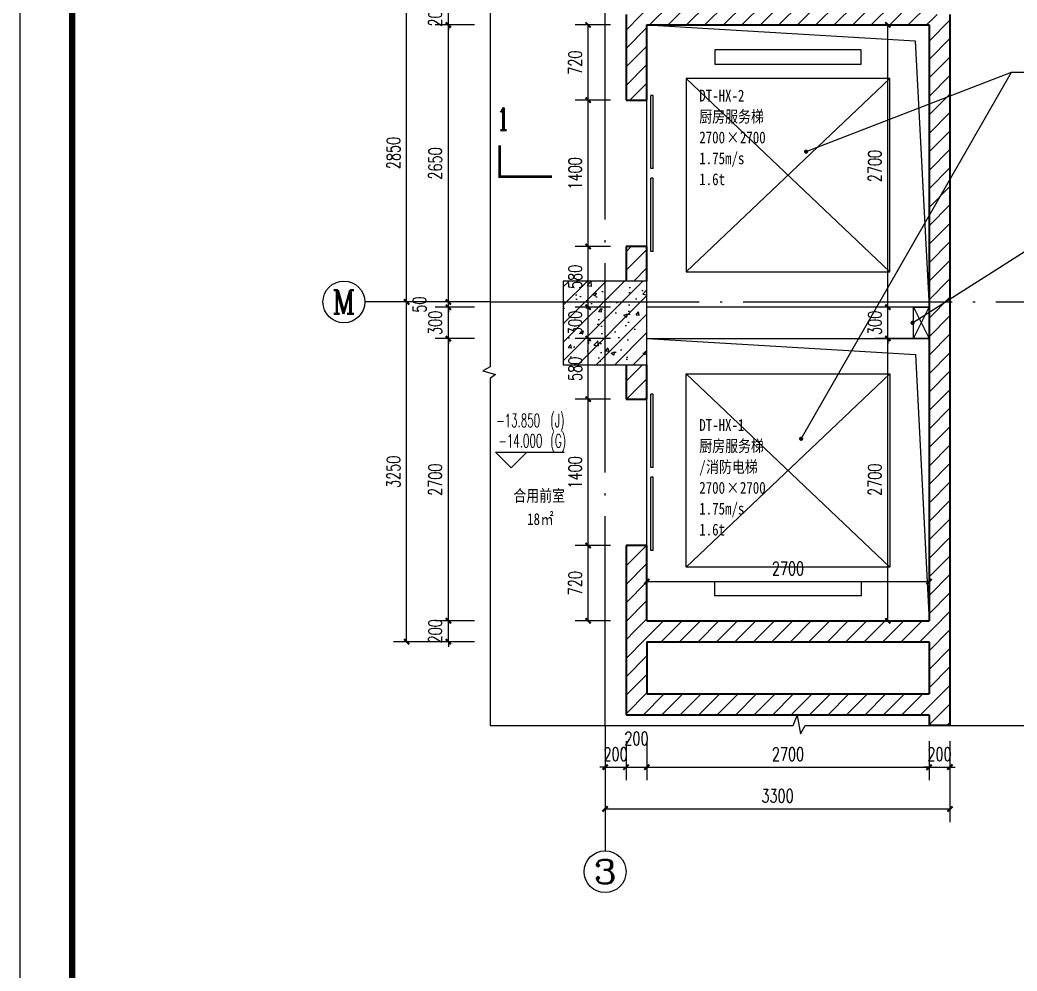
# Model space of a CAD drawing. Header units: millimetres. Extents: x 434053 to 1059003, y -2417481 to 936527.
# Drawn here: x 528801 to 538343, y -1952380 to -1943282 of the extents above; entities that cross this region are included whole.
import ezdxf
from ezdxf.enums import TextEntityAlignment as Align

# ---------------------------------------------------------------- set-up
doc = ezdxf.new("R2010")
doc.units = ezdxf.units.MM
doc.header["$LTSCALE"] = 1000
doc.header["$MEASUREMENT"] = 0
doc.linetypes.add('DOTE', pattern=[2.42, 2, -0.2, 0.02, -0.2])
doc.layers.get('Defpoints').update_dxf_attribs({"color": 6})
for name, color, linetype in [('A-ANNO-DIMS', 3, 'Continuous'), ('A-ANNO-ELEV', 3, 'Continuous'), ('A-ANNO-TTLB', 7, 'Continuous'), ('A-AXIS', 16, 'DOTE'), ('A-DOOR', 2, 'Continuous'), ('A-FLOR-EVTR', 2, 'Continuous'), ('A-WALL-PATT', 8, 'Continuous'), ('AXIS', 3, 'Continuous'), ('AXIS_TEXT', 7, 'Continuous'), ('COLUMN', 5, 'Continuous'), ('DIM_SYMB', 3, 'Continuous'), ('PUB_DIM', 83, 'Continuous'), ('PUB_HATCH', 8, 'Continuous'), ('PUB_TEXT', 7, 'Continuous')]:
    doc.layers.add(name, color=color, linetype=linetype)
doc.layers.add('A-ANNO-TEXT', color=7, linetype='Continuous', lineweight=25)
doc.layers.add('A-WALL', color=5, linetype='Continuous', lineweight=35)
doc.styles.add('_TCH_AXIS', font='COMPLEX', dxfattribs={"bigfont": 'GBCBIG'})
doc.styles.add('_TCH_DIM', font='SIMPLEX.shx', dxfattribs={"width": 0.8, "height": 3, "bigfont": 'GBCBIG.shx'})
doc.styles.add('_TCH_DIM_T3', font='SIMPLEX', dxfattribs={"width": 0.705882, "bigfont": 'GBCBIG'})
doc.styles.add('_TCH_LABEL', font='COMPLEX', dxfattribs={"bigfont": 'GBCBIG'})
doc.styles.add('COMPLEX', font='COMPLEX')
doc.styles.add('TITXV', font='', dxfattribs={"width": 0.8})
doc.styles.get('TITXV').set_extended_font_data('SimSun')
doc.dimstyles.new('_TCH_ARCH&&50', dxfattribs={"dimtxt": 127.5, "dimasz": 50, "dimexe": 125, "dimexo": 150, "dimgap": 61.25, "dimtad": 1, "dimdec": 0, "dimzin": 0, "dimdsep": 46, "dimtxsty": '_TCH_DIM_T3', "dimblk": 'ARCHTICK', "dimcen": 0.09, "dimclrt": 7, "dimazin": 2, "dimtfac": 1, "dimtdec": 0, "dimtix": 1, "dimtmove": 2, "dimatfit": 3, "dimfxl": 1, "dimtolj": 1, "dimtzin": 0, "dimarcsym": 0})
pattern_1 = [(45, (-1713816.56, -1462893.01), (-88.388383, 88.388383), [])]

# ---------------------------------------------------------------- blocks, each defined once
blk = doc.blocks.new('asdfgadfgfd')
at = {"layer": 'A-FLOR-EVTR'}
for p, q in [((-612.5, 3037.5), (-612.5, 2900)), ((787.5, 3037.5), (-612.5, 3037.5)), ((787.5, 2900), (787.5, 3037.5)), ((-612.5, 2900), (787.5, 2900)), ((-887.5, 2762.5), (-887.5, 912.5)), ((1062.5, 2762.5), (-887.5, 2762.5)), ((-887.5, 2762.5), (1062.5, 912.5)), ((-887.5, 912.5), (1062.5, 2762.5)), ((1062.5, 912.5), (1062.5, 2762.5)), ((-887.5, 912.5), (1062.5, 912.5)), ((-886.7, -1911.7), (-886.7, -61.7)), ((-886.7, -61.7), (1063.3, -61.7)), ((-886.7, -1911.7), (1063.3, -61.7)), ((-886.7, -61.7), (1063.3, -1911.7)), ((1063.3, -61.7), (1063.3, -1911.7)), ((1063.3, -1911.7), (-886.7, -1911.7)), ((-611.7, -2186.7), (-611.7, -2049.2)), ((-611.7, -2049.2), (788.3, -2049.2)), ((788.3, -2049.2), (788.3, -2186.7)), ((788.3, -2186.7), (-611.7, -2186.7))]:
    blk.add_line(p, q, dxfattribs=at)
for points in [[(-1262.5, 575), (-1262.5, 3275), (1437.5, 3275), (1437.5, 575)], [(-1262.5, -2425), (-1262.5, 275), (1437.5, 275), (1437.5, -2425)]]:
    blk.add_lwpolyline(points, close=True, dxfattribs=at)
blk = doc.blocks.new('_AXISO')
blk.add_circle((0, 0), 0.5)
at = {"layer": 'AXIS_TEXT', "style": 'COMPLEX', "width": 1.041667}
blk.add_attdef('A', text='', height=0.56, dxfattribs=at).set_placement((-0.25, -0.28), (0.25, -0.28), align=Align.FIT)
blk = doc.blocks.new('_ArchTick')
at = {"color": 0, "linetype": 'ByBlock', "const_width": 0.4}
blk.add_lwpolyline([(-0.5, -0.5), (0.5, 0.5)], dxfattribs=at)
blk = doc.blocks.new('*D2386')
at = {"layer": 'Defpoints', "color": 0, "transparency": 16777216}
for p in [(-5500, 2750), (-2200, 2750), (-2200, 1950)]:
    blk.add_point(p, dxfattribs=at)
at = {"layer": 'PUB_DIM', "color": 0, "lineweight": -2, "transparency": 16777216}
for p, q in [((-5500, 2600), (-5500, 1825)), ((-2200, 2600), (-2200, 1825)), ((-5500, 1950), (-2200, 1950))]:
    blk.add_line(p, q, dxfattribs=at)
at = {"layer": 'PUB_DIM', "color": 0, "lineweight": -2, "transparency": 16777216, "xscale": 50, "yscale": 50, "zscale": 50, "rotation": 180}
blk.add_blockref('_ArchTick', (-5500, 1950), dxfattribs=at)
at = {"layer": 'PUB_DIM', "color": 0, "lineweight": -2, "transparency": 16777216, "xscale": 50, "yscale": 50, "zscale": 50}
blk.add_blockref('_ArchTick', (-2200, 1950), dxfattribs=at)
at = {"layer": 'PUB_DIM', "color": 7, "transparency": 16777216, "insert": (-3850, 2075), "char_height": 127.5, "attachment_point": 5, "style": '_TCH_DIM_T3'}
blk.add_mtext('\\A1;3300', dxfattribs=at)
blk = doc.blocks.new('*D2387')
at = {"layer": 'Defpoints', "color": 0, "transparency": 16777216}
for p in [(-7400, 9650), (-6600, 9650), (-6600, 6800)]:
    blk.add_point(p, dxfattribs=at)
at = {"layer": 'PUB_DIM', "color": 0, "lineweight": -2, "transparency": 16777216}
for p, q in [((-6750, 9650), (-7525, 9650)), ((-7400, 6800), (-7400, 9650)), ((-6750, 6800), (-7525, 6800))]:
    blk.add_line(p, q, dxfattribs=at)
at = {"layer": 'PUB_DIM', "color": 0, "lineweight": -2, "transparency": 16777216, "xscale": 50, "yscale": 50, "zscale": 50}
for p, rotation in [((-7400, 9650), 90), ((-7400, 6800), 270)]:
    blk.add_blockref('_ArchTick', p, dxfattribs=dict(at, rotation=rotation))
at = {"layer": 'PUB_DIM', "color": 7, "transparency": 16777216, "insert": (-7525, 8225), "char_height": 127.5, "attachment_point": 5, "rotation": 90, "style": '_TCH_DIM_T3'}
blk.add_mtext('\\A1;2850', dxfattribs=at)
blk = doc.blocks.new('*D2388')
at = {"layer": 'Defpoints', "color": 0, "transparency": 16777216}
for p in [(-7400, 6800), (-6600, 6800), (-6600, 3550)]:
    blk.add_point(p, dxfattribs=at)
at = {"layer": 'PUB_DIM', "color": 0, "lineweight": -2, "transparency": 16777216}
for p, q in [((-6750, 6800), (-7525, 6800)), ((-7400, 3550), (-7400, 6800)), ((-6750, 3550), (-7525, 3550))]:
    blk.add_line(p, q, dxfattribs=at)
at = {"layer": 'PUB_DIM', "color": 0, "lineweight": -2, "transparency": 16777216, "xscale": 50, "yscale": 50, "zscale": 50}
for p, rotation in [((-7400, 6800), 90), ((-7400, 3550), 270)]:
    blk.add_blockref('_ArchTick', p, dxfattribs=dict(at, rotation=rotation))
at = {"layer": 'PUB_DIM', "color": 7, "transparency": 16777216, "insert": (-7525, 5175), "char_height": 127.5, "attachment_point": 5, "rotation": 90, "style": '_TCH_DIM_T3'}
blk.add_mtext('\\A1;3250', dxfattribs=at)
blk = doc.blocks.new('*D2391')
at = {"layer": 'Defpoints', "color": 0, "transparency": 16777216}
for p in [(-7000, 9650), (-6600, 9650), (-6600, 9450)]:
    blk.add_point(p, dxfattribs=at)
at = {"layer": 'PUB_DIM', "color": 0, "lineweight": -2, "transparency": 16777216}
for p, q in [((-6750, 9650), (-7125, 9650)), ((-7000, 9650), (-7000, 9700)), ((-7000, 9450), (-7000, 9650)), ((-6750, 9450), (-7125, 9450)), ((-7000, 9450), (-7000, 9400))]:
    blk.add_line(p, q, dxfattribs=at)
at = {"layer": 'PUB_DIM', "color": 0, "lineweight": -2, "transparency": 16777216, "xscale": 50, "yscale": 50, "zscale": 50}
for p, rotation in [((-7000, 9650), 270), ((-7000, 9450), 90)]:
    blk.add_blockref('_ArchTick', p, dxfattribs=dict(at, rotation=rotation))
at = {"layer": 'PUB_DIM', "color": 7, "transparency": 16777216, "insert": (-7125, 9550), "char_height": 127.5, "attachment_point": 5, "rotation": 90, "style": '_TCH_DIM_T3'}
blk.add_mtext('\\A1;200', dxfattribs=at)
blk = doc.blocks.new('*D2392')
at = {"layer": 'Defpoints', "color": 0, "transparency": 16777216}
for p in [(-7000, 9450), (-6600, 9450), (-6600, 6800)]:
    blk.add_point(p, dxfattribs=at)
at = {"layer": 'PUB_DIM', "color": 0, "lineweight": -2, "transparency": 16777216}
for p, q in [((-6750, 9450), (-7125, 9450)), ((-7000, 6800), (-7000, 9450)), ((-6750, 6800), (-7125, 6800))]:
    blk.add_line(p, q, dxfattribs=at)
at = {"layer": 'PUB_DIM', "color": 0, "lineweight": -2, "transparency": 16777216, "xscale": 50, "yscale": 50, "zscale": 50}
for p, rotation in [((-7000, 9450), 90), ((-7000, 6800), 270)]:
    blk.add_blockref('_ArchTick', p, dxfattribs=dict(at, rotation=rotation))
at = {"layer": 'PUB_DIM', "color": 7, "transparency": 16777216, "insert": (-7125, 8125), "char_height": 127.5, "attachment_point": 5, "rotation": 90, "style": '_TCH_DIM_T3'}
blk.add_mtext('\\A1;2650', dxfattribs=at)
blk = doc.blocks.new('*D2393')
at = {"layer": 'Defpoints', "color": 0, "transparency": 16777216}
for p in [(-7000, 6800), (-6600, 6800), (-6600, 6750)]:
    blk.add_point(p, dxfattribs=at)
at = {"layer": 'PUB_DIM', "color": 0, "lineweight": -2, "transparency": 16777216}
for p, q in [((-6750, 6800), (-7125, 6800)), ((-7000, 6800), (-7000, 6850)), ((-7000, 6750), (-7000, 6800)), ((-6750, 6750), (-7125, 6750)), ((-7000, 6750), (-7000, 6700))]:
    blk.add_line(p, q, dxfattribs=at)
at = {"layer": 'PUB_DIM', "color": 0, "lineweight": -2, "transparency": 16777216, "xscale": 50, "yscale": 50, "zscale": 50}
for p, rotation in [((-7000, 6800), 270), ((-7000, 6750), 90)]:
    blk.add_blockref('_ArchTick', p, dxfattribs=dict(at, rotation=rotation))
at = {"layer": 'PUB_DIM', "color": 7, "transparency": 16777216, "insert": (-7275, 6775), "char_height": 127.5, "attachment_point": 5, "rotation": 90, "style": '_TCH_DIM_T3'}
blk.add_mtext('\\A1;50', dxfattribs=at)
blk = doc.blocks.new('*D2394')
at = {"layer": 'Defpoints', "color": 0, "transparency": 16777216}
for p in [(-7000, 6750), (-6600, 6750), (-6600, 6450)]:
    blk.add_point(p, dxfattribs=at)
at = {"layer": 'PUB_DIM', "color": 0, "lineweight": -2, "transparency": 16777216}
for p, q in [((-7000, 6750), (-7000, 6800)), ((-6750, 6750), (-7125, 6750)), ((-7000, 6450), (-7000, 6750)), ((-6750, 6450), (-7125, 6450)), ((-7000, 6450), (-7000, 6400))]:
    blk.add_line(p, q, dxfattribs=at)
at = {"layer": 'PUB_DIM', "color": 0, "lineweight": -2, "transparency": 16777216, "xscale": 50, "yscale": 50, "zscale": 50}
for p, rotation in [((-7000, 6750), 270), ((-7000, 6450), 90)]:
    blk.add_blockref('_ArchTick', p, dxfattribs=dict(at, rotation=rotation))
at = {"layer": 'PUB_DIM', "color": 7, "transparency": 16777216, "insert": (-7125, 6600), "char_height": 127.5, "attachment_point": 5, "rotation": 90, "style": '_TCH_DIM_T3'}
blk.add_mtext('\\A1;300', dxfattribs=at)
blk = doc.blocks.new('*D2395')
at = {"layer": 'Defpoints', "color": 0, "transparency": 16777216}
for p in [(-7000, 6450), (-6600, 6450), (-6600, 3750)]:
    blk.add_point(p, dxfattribs=at)
at = {"layer": 'PUB_DIM', "color": 0, "lineweight": -2, "transparency": 16777216}
for p, q in [((-6750, 6450), (-7125, 6450)), ((-7000, 3750), (-7000, 6450)), ((-6750, 3750), (-7125, 3750))]:
    blk.add_line(p, q, dxfattribs=at)
at = {"layer": 'PUB_DIM', "color": 0, "lineweight": -2, "transparency": 16777216, "xscale": 50, "yscale": 50, "zscale": 50}
for p, rotation in [((-7000, 6450), 90), ((-7000, 3750), 270)]:
    blk.add_blockref('_ArchTick', p, dxfattribs=dict(at, rotation=rotation))
at = {"layer": 'PUB_DIM', "color": 7, "transparency": 16777216, "insert": (-7125, 5100), "char_height": 127.5, "attachment_point": 5, "rotation": 90, "style": '_TCH_DIM_T3'}
blk.add_mtext('\\A1;2700', dxfattribs=at)
blk = doc.blocks.new('*D2396')
at = {"layer": 'Defpoints', "color": 0, "transparency": 16777216}
for p in [(-7000, 3750), (-6600, 3750), (-6600, 3550)]:
    blk.add_point(p, dxfattribs=at)
at = {"layer": 'PUB_DIM', "color": 0, "lineweight": -2, "transparency": 16777216}
for p, q in [((-6750, 3750), (-7125, 3750)), ((-7000, 3750), (-7000, 3800)), ((-7000, 3550), (-7000, 3750)), ((-6750, 3550), (-7125, 3550)), ((-7000, 3550), (-7000, 3500))]:
    blk.add_line(p, q, dxfattribs=at)
at = {"layer": 'PUB_DIM', "color": 0, "lineweight": -2, "transparency": 16777216, "xscale": 50, "yscale": 50, "zscale": 50}
for p, rotation in [((-7000, 3750), 270), ((-7000, 3550), 90)]:
    blk.add_blockref('_ArchTick', p, dxfattribs=dict(at, rotation=rotation))
at = {"layer": 'PUB_DIM', "color": 7, "transparency": 16777216, "insert": (-7125, 3650), "char_height": 127.5, "attachment_point": 5, "rotation": 90, "style": '_TCH_DIM_T3'}
blk.add_mtext('\\A1;200', dxfattribs=at)
blk = doc.blocks.new('*D2403')
at = {"layer": 'Defpoints', "color": 0, "transparency": 16777216}
for p in [(-5500, 2750), (-5300, 2750), (-5300, 2350)]:
    blk.add_point(p, dxfattribs=at)
at = {"layer": 'PUB_DIM', "color": 0, "lineweight": -2, "transparency": 16777216}
for p, q in [((-5500, 2600), (-5500, 2225)), ((-5300, 2600), (-5300, 2225)), ((-5500, 2350), (-5550, 2350)), ((-5500, 2350), (-5300, 2350)), ((-5300, 2350), (-5250, 2350))]:
    blk.add_line(p, q, dxfattribs=at)
at = {"layer": 'PUB_DIM', "color": 0, "lineweight": -2, "transparency": 16777216, "xscale": 50, "yscale": 50, "zscale": 50}
blk.add_blockref('_ArchTick', (-5500, 2350), dxfattribs=at)
at = {"layer": 'PUB_DIM', "color": 0, "lineweight": -2, "transparency": 16777216, "xscale": 50, "yscale": 50, "zscale": 50, "rotation": 180}
blk.add_blockref('_ArchTick', (-5300, 2350), dxfattribs=at)
at = {"layer": 'PUB_DIM', "color": 7, "transparency": 16777216, "insert": (-5400, 2475), "char_height": 127.5, "attachment_point": 5, "style": '_TCH_DIM_T3'}
blk.add_mtext('\\A1;200', dxfattribs=at)
blk = doc.blocks.new('*D2404')
at = {"layer": 'Defpoints', "color": 0, "transparency": 16777216}
for p in [(-5300, 2750), (-5100, 2750), (-5100, 2350)]:
    blk.add_point(p, dxfattribs=at)
at = {"layer": 'PUB_DIM', "color": 0, "lineweight": -2, "transparency": 16777216}
for p, q in [((-5300, 2600), (-5300, 2225)), ((-5100, 2600), (-5100, 2225)), ((-5300, 2350), (-5100, 2350))]:
    blk.add_line(p, q, dxfattribs=at)
at = {"layer": 'PUB_DIM', "color": 0, "lineweight": -2, "transparency": 16777216, "xscale": 50, "yscale": 50, "zscale": 50, "rotation": 180}
blk.add_blockref('_ArchTick', (-5300, 2350), dxfattribs=at)
at = {"layer": 'PUB_DIM', "color": 0, "lineweight": -2, "transparency": 16777216, "xscale": 50, "yscale": 50, "zscale": 50}
blk.add_blockref('_ArchTick', (-5100, 2350), dxfattribs=at)
at = {"layer": 'PUB_DIM', "color": 7, "transparency": 16777216, "insert": (-5200, 2625), "char_height": 127.5, "attachment_point": 5, "style": '_TCH_DIM_T3'}
blk.add_mtext('\\A1;200', dxfattribs=at)
blk = doc.blocks.new('*D2405')
at = {"layer": 'Defpoints', "color": 0, "transparency": 16777216}
for p in [(-5100, 2750), (-2400, 2750), (-2400, 2350)]:
    blk.add_point(p, dxfattribs=at)
at = {"layer": 'PUB_DIM', "color": 0, "lineweight": -2, "transparency": 16777216}
for p, q in [((-5100, 2600), (-5100, 2225)), ((-2400, 2600), (-2400, 2225)), ((-5100, 2350), (-2400, 2350))]:
    blk.add_line(p, q, dxfattribs=at)
at = {"layer": 'PUB_DIM', "color": 0, "lineweight": -2, "transparency": 16777216, "xscale": 50, "yscale": 50, "zscale": 50, "rotation": 180}
blk.add_blockref('_ArchTick', (-5100, 2350), dxfattribs=at)
at = {"layer": 'PUB_DIM', "color": 0, "lineweight": -2, "transparency": 16777216, "xscale": 50, "yscale": 50, "zscale": 50}
blk.add_blockref('_ArchTick', (-2400, 2350), dxfattribs=at)
at = {"layer": 'PUB_DIM', "color": 7, "transparency": 16777216, "insert": (-3750, 2475), "char_height": 127.5, "attachment_point": 5, "style": '_TCH_DIM_T3'}
blk.add_mtext('\\A1;2700', dxfattribs=at)
blk = doc.blocks.new('*D2406')
at = {"layer": 'Defpoints', "color": 0, "transparency": 16777216}
for p in [(-2400, 2750), (-2200, 2750), (-2200, 2350)]:
    blk.add_point(p, dxfattribs=at)
at = {"layer": 'PUB_DIM', "color": 0, "lineweight": -2, "transparency": 16777216}
for p, q in [((-2400, 2600), (-2400, 2225)), ((-2200, 2600), (-2200, 2225)), ((-2400, 2350), (-2450, 2350)), ((-2400, 2350), (-2200, 2350)), ((-2200, 2350), (-2150, 2350))]:
    blk.add_line(p, q, dxfattribs=at)
at = {"layer": 'PUB_DIM', "color": 0, "lineweight": -2, "transparency": 16777216, "xscale": 50, "yscale": 50, "zscale": 50}
blk.add_blockref('_ArchTick', (-2400, 2350), dxfattribs=at)
at = {"layer": 'PUB_DIM', "color": 0, "lineweight": -2, "transparency": 16777216, "xscale": 50, "yscale": 50, "zscale": 50, "rotation": 180}
blk.add_blockref('_ArchTick', (-2200, 2350), dxfattribs=at)
at = {"layer": 'PUB_DIM', "color": 7, "transparency": 16777216, "insert": (-2300, 2475), "char_height": 127.5, "attachment_point": 5, "style": '_TCH_DIM_T3'}
blk.add_mtext('\\A1;200', dxfattribs=at)
blk = doc.blocks.new('asdfgafgA$C15443CC7')
at = {"layer": 'A-ANNO-TTLB'}
blk.add_lwpolyline([(52200, 0), (209850, 0), (209850, 89100), (52200, 89100)], close=True, dxfattribs=at)
at = {"layer": 'A-ANNO-TTLB', "const_width": 180}
blk.add_lwpolyline([(55950, 1500), (208350, 1500), (208350, 87600), (55950, 87600)], close=True, dxfattribs=at)
blk = doc.blocks.new('asdfadfsdhg')
at = {"xscale": 0.3333333333333333, "yscale": 0.3333333333333333, "zscale": 0.3333333333333333, "rotation": 270}
blk.add_blockref('asdfgafgA$C15443CC7', (0, 69950), dxfattribs=at)
blk = doc.blocks.new('adfgfsfgj')
blk.add_lwpolyline([(0, 14820), (14325, 14820), (14325, 0), (0, 0)], close=True)
blk = doc.blocks.new('A$C5FA462A4')
for p, q in [((0, 0), (150, 300)), ((0, 300), (150, 0))]:
    blk.add_line(p, q)
blk.add_lwpolyline([(150, 300), (150, 0), (0, 0), (0, 300)], close=True)
blk = doc.blocks.new('*D2269')
at = {"layer": 'A-ANNO-DIMS', "color": 0, "lineweight": -2, "transparency": 16777216}
for p, q in [((534450.9, -1943329.8), (534113.4, -1943329.8)), ((534238.4, -1944049.8), (534238.4, -1943329.8)), ((534450.9, -1944049.8), (534113.4, -1944049.8))]:
    blk.add_line(p, q, dxfattribs=at)
at = {"layer": 'Defpoints', "color": 0, "transparency": 16777216}
for p in [(534238.4, -1943329.8), (534600.9, -1943329.8), (534600.9, -1944049.8)]:
    blk.add_point(p, dxfattribs=at)
at = {"layer": 'A-ANNO-DIMS', "color": 0, "lineweight": -2, "transparency": 16777216, "xscale": 50, "yscale": 50, "zscale": 50}
for p, rotation in [((534238.4, -1943329.8), 90), ((534238.4, -1944049.8), 270)]:
    blk.add_blockref('_ArchTick', p, dxfattribs=dict(at, rotation=rotation))
at = {"layer": 'A-ANNO-DIMS', "color": 7, "transparency": 16777216, "insert": (534113.4, -1943689.8), "char_height": 127.5, "attachment_point": 5, "rotation": 90, "style": '_TCH_DIM_T3'}
blk.add_mtext('\\A1;720', dxfattribs=at)
blk = doc.blocks.new('*D2270')
at = {"layer": 'A-ANNO-DIMS', "color": 0, "lineweight": -2, "transparency": 16777216}
for p, q in [((534450.9, -1944049.8), (534113.4, -1944049.8)), ((534238.4, -1945449.8), (534238.4, -1944049.8)), ((534450.9, -1945449.8), (534113.4, -1945449.8))]:
    blk.add_line(p, q, dxfattribs=at)
at = {"layer": 'Defpoints', "color": 0, "transparency": 16777216}
for p in [(534238.4, -1944049.8), (534600.9, -1944049.8), (534600.9, -1945449.8)]:
    blk.add_point(p, dxfattribs=at)
at = {"layer": 'A-ANNO-DIMS', "color": 0, "lineweight": -2, "transparency": 16777216, "xscale": 50, "yscale": 50, "zscale": 50}
for p, rotation in [((534238.4, -1944049.8), 90), ((534238.4, -1945449.8), 270)]:
    blk.add_blockref('_ArchTick', p, dxfattribs=dict(at, rotation=rotation))
at = {"layer": 'A-ANNO-DIMS', "color": 7, "transparency": 16777216, "insert": (534113.4, -1944749.8), "char_height": 127.5, "attachment_point": 5, "rotation": 90, "style": '_TCH_DIM_T3'}
blk.add_mtext('\\A1;1400', dxfattribs=at)
blk = doc.blocks.new('*D2271')
at = {"layer": 'A-ANNO-DIMS', "color": 0, "lineweight": -2, "transparency": 16777216}
for p, q in [((534450.9, -1945449.8), (534113.4, -1945449.8)), ((534238.4, -1946029.8), (534238.4, -1945449.8)), ((534450.9, -1946029.8), (534113.4, -1946029.8))]:
    blk.add_line(p, q, dxfattribs=at)
at = {"layer": 'Defpoints', "color": 0, "transparency": 16777216}
for p in [(534238.4, -1945449.8), (534600.9, -1945449.8), (534600.9, -1946029.8)]:
    blk.add_point(p, dxfattribs=at)
at = {"layer": 'A-ANNO-DIMS', "color": 0, "lineweight": -2, "transparency": 16777216, "xscale": 50, "yscale": 50, "zscale": 50}
for p, rotation in [((534238.4, -1945449.8), 90), ((534238.4, -1946029.8), 270)]:
    blk.add_blockref('_ArchTick', p, dxfattribs=dict(at, rotation=rotation))
at = {"layer": 'A-ANNO-DIMS', "color": 7, "transparency": 16777216, "insert": (534113.4, -1945739.8), "char_height": 127.5, "attachment_point": 5, "rotation": 90, "style": '_TCH_DIM_T3'}
blk.add_mtext('\\A1;580', dxfattribs=at)
blk = doc.blocks.new('*D2272')
at = {"layer": 'A-ANNO-DIMS', "color": 0, "lineweight": -2, "transparency": 16777216}
for p, q in [((534450.9, -1946029.8), (534113.4, -1946029.8)), ((534238.4, -1946029.8), (534238.4, -1945979.8)), ((534238.4, -1946329.8), (534238.4, -1946029.8)), ((534450.9, -1946329.8), (534113.4, -1946329.8)), ((534238.4, -1946329.8), (534238.4, -1946379.8))]:
    blk.add_line(p, q, dxfattribs=at)
at = {"layer": 'Defpoints', "color": 0, "transparency": 16777216}
for p in [(534238.4, -1946029.8), (534600.9, -1946029.8), (534600.9, -1946329.8)]:
    blk.add_point(p, dxfattribs=at)
at = {"layer": 'A-ANNO-DIMS', "color": 0, "lineweight": -2, "transparency": 16777216, "xscale": 50, "yscale": 50, "zscale": 50}
for p, rotation in [((534238.4, -1946029.8), 270), ((534238.4, -1946329.8), 90)]:
    blk.add_blockref('_ArchTick', p, dxfattribs=dict(at, rotation=rotation))
at = {"layer": 'A-ANNO-DIMS', "color": 7, "transparency": 16777216, "insert": (534113.4, -1946179.8), "char_height": 127.5, "attachment_point": 5, "rotation": 90, "style": '_TCH_DIM_T3'}
blk.add_mtext('\\A1;300', dxfattribs=at)
blk = doc.blocks.new('*D2273')
at = {"layer": 'A-ANNO-DIMS', "color": 0, "lineweight": -2, "transparency": 16777216}
for p, q in [((534450.9, -1946329.8), (534113.4, -1946329.8)), ((534238.4, -1946909.8), (534238.4, -1946329.8)), ((534450.9, -1946909.8), (534113.4, -1946909.8))]:
    blk.add_line(p, q, dxfattribs=at)
at = {"layer": 'Defpoints', "color": 0, "transparency": 16777216}
for p in [(534238.4, -1946329.8), (534600.9, -1946329.8), (534600.9, -1946909.8)]:
    blk.add_point(p, dxfattribs=at)
at = {"layer": 'A-ANNO-DIMS', "color": 0, "lineweight": -2, "transparency": 16777216, "xscale": 50, "yscale": 50, "zscale": 50}
for p, rotation in [((534238.4, -1946329.8), 90), ((534238.4, -1946909.8), 270)]:
    blk.add_blockref('_ArchTick', p, dxfattribs=dict(at, rotation=rotation))
at = {"layer": 'A-ANNO-DIMS', "color": 7, "transparency": 16777216, "insert": (534113.4, -1946619.8), "char_height": 127.5, "attachment_point": 5, "rotation": 90, "style": '_TCH_DIM_T3'}
blk.add_mtext('\\A1;580', dxfattribs=at)
blk = doc.blocks.new('*D2274')
at = {"layer": 'A-ANNO-DIMS', "color": 0, "lineweight": -2, "transparency": 16777216}
for p, q in [((534450.9, -1946909.8), (534113.4, -1946909.8)), ((534238.4, -1948309.8), (534238.4, -1946909.8)), ((534450.9, -1948309.8), (534113.4, -1948309.8))]:
    blk.add_line(p, q, dxfattribs=at)
at = {"layer": 'Defpoints', "color": 0, "transparency": 16777216}
for p in [(534238.4, -1946909.8), (534600.9, -1946909.8), (534600.9, -1948309.8)]:
    blk.add_point(p, dxfattribs=at)
at = {"layer": 'A-ANNO-DIMS', "color": 0, "lineweight": -2, "transparency": 16777216, "xscale": 50, "yscale": 50, "zscale": 50}
for p, rotation in [((534238.4, -1946909.8), 90), ((534238.4, -1948309.8), 270)]:
    blk.add_blockref('_ArchTick', p, dxfattribs=dict(at, rotation=rotation))
at = {"layer": 'A-ANNO-DIMS', "color": 7, "transparency": 16777216, "insert": (534113.4, -1947609.8), "char_height": 127.5, "attachment_point": 5, "rotation": 90, "style": '_TCH_DIM_T3'}
blk.add_mtext('\\A1;1400', dxfattribs=at)
blk = doc.blocks.new('*D2275')
at = {"layer": 'A-ANNO-DIMS', "color": 0, "lineweight": -2, "transparency": 16777216}
for p, q in [((534450.9, -1948309.8), (534113.4, -1948309.8)), ((534238.4, -1949029.8), (534238.4, -1948309.8)), ((534450.9, -1949029.8), (534113.4, -1949029.8))]:
    blk.add_line(p, q, dxfattribs=at)
at = {"layer": 'Defpoints', "color": 0, "transparency": 16777216}
for p in [(534238.4, -1948309.8), (534600.9, -1948309.8), (534600.9, -1949029.8)]:
    blk.add_point(p, dxfattribs=at)
at = {"layer": 'A-ANNO-DIMS', "color": 0, "lineweight": -2, "transparency": 16777216, "xscale": 50, "yscale": 50, "zscale": 50}
for p, rotation in [((534238.4, -1948309.8), 90), ((534238.4, -1949029.8), 270)]:
    blk.add_blockref('_ArchTick', p, dxfattribs=dict(at, rotation=rotation))
at = {"layer": 'A-ANNO-DIMS', "color": 7, "transparency": 16777216, "insert": (534113.4, -1948669.8), "char_height": 127.5, "attachment_point": 5, "rotation": 90, "style": '_TCH_DIM_T3'}
blk.add_mtext('\\A1;720', dxfattribs=at)
blk = doc.blocks.new('*D2380')
at = {"layer": 'Defpoints', "color": 0, "transparency": 16777216}
for p in [(537500.9, -1948654.1), (534800.9, -1948879.8), (537500.9, -1948879.8)]:
    blk.add_point(p, dxfattribs=at)
at = {"layer": 'PUB_DIM', "color": 0, "lineweight": -2, "transparency": 16777216}
for p, q in [((534800.9, -1948729.8), (534800.9, -1948529.1)), ((537500.9, -1948729.8), (537500.9, -1948529.1)), ((534800.9, -1948654.1), (537500.9, -1948654.1))]:
    blk.add_line(p, q, dxfattribs=at)
at = {"layer": 'PUB_DIM', "color": 0, "lineweight": -2, "transparency": 16777216, "xscale": 50, "yscale": 50, "zscale": 50, "rotation": 180}
blk.add_blockref('_ArchTick', (534800.9, -1948654.1), dxfattribs=at)
at = {"layer": 'PUB_DIM', "color": 0, "lineweight": -2, "transparency": 16777216, "xscale": 50, "yscale": 50, "zscale": 50}
blk.add_blockref('_ArchTick', (537500.9, -1948654.1), dxfattribs=at)
at = {"layer": 'PUB_DIM', "color": 7, "transparency": 16777216, "insert": (536150.9, -1948529.1), "char_height": 127.5, "attachment_point": 5, "style": '_TCH_DIM_T3'}
blk.add_mtext('\\A1;2700', dxfattribs=at)
blk = doc.blocks.new('*D2381')
at = {"layer": 'Defpoints', "color": 0, "transparency": 16777216}
for p in [(537106.4, -1943329.8), (537520.1, -1943329.8), (537520.1, -1946029.8)]:
    blk.add_point(p, dxfattribs=at)
at = {"layer": 'PUB_DIM', "color": 0, "lineweight": -2, "transparency": 16777216}
for p, q in [((537370.1, -1943329.8), (536981.4, -1943329.8)), ((537106.4, -1946029.8), (537106.4, -1943329.8)), ((537370.1, -1946029.8), (536981.4, -1946029.8))]:
    blk.add_line(p, q, dxfattribs=at)
at = {"layer": 'PUB_DIM', "color": 0, "lineweight": -2, "transparency": 16777216, "xscale": 50, "yscale": 50, "zscale": 50}
for p, rotation in [((537106.4, -1943329.8), 90), ((537106.4, -1946029.8), 270)]:
    blk.add_blockref('_ArchTick', p, dxfattribs=dict(at, rotation=rotation))
at = {"layer": 'PUB_DIM', "color": 7, "transparency": 16777216, "insert": (536981.4, -1944679.8), "char_height": 127.5, "attachment_point": 5, "rotation": 90, "style": '_TCH_DIM_T3'}
blk.add_mtext('\\A1;2700', dxfattribs=at)
blk = doc.blocks.new('*D2382')
at = {"layer": 'Defpoints', "color": 0, "transparency": 16777216}
for p in [(537106.4, -1946029.8), (537520.1, -1946029.8), (537520.1, -1946329.8)]:
    blk.add_point(p, dxfattribs=at)
at = {"layer": 'PUB_DIM', "color": 0, "lineweight": -2, "transparency": 16777216}
for p, q in [((537370.1, -1946029.8), (536981.4, -1946029.8)), ((537106.4, -1946029.8), (537106.4, -1945979.8)), ((537106.4, -1946329.8), (537106.4, -1946029.8)), ((537370.1, -1946329.8), (536981.4, -1946329.8)), ((537106.4, -1946329.8), (537106.4, -1946379.8))]:
    blk.add_line(p, q, dxfattribs=at)
at = {"layer": 'PUB_DIM', "color": 0, "lineweight": -2, "transparency": 16777216, "xscale": 50, "yscale": 50, "zscale": 50}
for p, rotation in [((537106.4, -1946029.8), 270), ((537106.4, -1946329.8), 90)]:
    blk.add_blockref('_ArchTick', p, dxfattribs=dict(at, rotation=rotation))
at = {"layer": 'PUB_DIM', "color": 7, "transparency": 16777216, "insert": (536981.4, -1946179.8), "char_height": 127.5, "attachment_point": 5, "rotation": 90, "style": '_TCH_DIM_T3'}
blk.add_mtext('\\A1;300', dxfattribs=at)
blk = doc.blocks.new('*D2383')
at = {"layer": 'Defpoints', "color": 0, "transparency": 16777216}
for p in [(537106.4, -1946329.8), (537520.1, -1946329.8), (537520.1, -1949029.8)]:
    blk.add_point(p, dxfattribs=at)
at = {"layer": 'PUB_DIM', "color": 0, "lineweight": -2, "transparency": 16777216}
for p, q in [((537370.1, -1946329.8), (536981.4, -1946329.8)), ((537106.4, -1949029.8), (537106.4, -1946329.8)), ((537370.1, -1949029.8), (536981.4, -1949029.8))]:
    blk.add_line(p, q, dxfattribs=at)
at = {"layer": 'PUB_DIM', "color": 0, "lineweight": -2, "transparency": 16777216, "xscale": 50, "yscale": 50, "zscale": 50}
for p, rotation in [((537106.4, -1946329.8), 90), ((537106.4, -1949029.8), 270)]:
    blk.add_blockref('_ArchTick', p, dxfattribs=dict(at, rotation=rotation))
at = {"layer": 'PUB_DIM', "color": 7, "transparency": 16777216, "insert": (536981.4, -1947679.8), "char_height": 127.5, "attachment_point": 5, "rotation": 90, "style": '_TCH_DIM_T3'}
blk.add_mtext('\\A1;2700', dxfattribs=at)
blk = doc.blocks.new('$DORLIB2D$00000127')
at = {"color": 0}
for points in [[(-0.5333, 0.7949), (-0.5333, 0.6904)], [(-0.0333, 0.7949), (-0.5333, 0.7949)], [(-0.0333, 0.7949), (-0.0333, 0.6904)], [(0.5333, 0.7949), (0.0333, 0.7949)], [(0.0333, 0.7949), (0.0333, 0.6904)], [(0.5333, 0.7949), (0.5333, 0.6904)], [(-0.0333, 0.6904), (-0.5333, 0.6904)], [(0.5333, 0.6904), (0.0333, 0.6904)], [(0.5, 0.5), (-0.5, 0.5)]]:
    blk.add_lwpolyline(points, dxfattribs=at)
blk = doc.blocks.new('ASDFSDFSDGDFG')
at = {"layer": 'A-AXIS'}
for p, q in [((-5500, 2750), (-5500, 10300)), ((-6600, 6800), (0, 6800))]:
    blk.add_line(p, q, dxfattribs=at)
at = {"layer": 'AXIS'}
for p, q in [((-6600, 6800), (-7800, 6800)), ((-5500, 2750), (-5500, 1550))]:
    blk.add_line(p, q, dxfattribs=at)
at = {"layer": 'DIM_SYMB'}
blk.add_lwpolyline([(0, 10300), (-3586.6, 10300), (-3624.8, 10195), (-3661.8, 10405), (-3699.1, 10300), (-6600, 10300), (-6600, 6180.9), (-6669.2, 6142.7), (-6549.3, 6105.7), (-6600, 6068.4), (-6600, 2750), (-3699.1, 2750), (-3661.8, 2843.7), (-3629.3, 2669), (-3586.6, 2750), (0, 2750), (0, 6068.4), (95, 6105.7), (-78.2, 6142.7), (0, 6180.9), (0, 10300)], dxfattribs=at)
at = {"layer": 'AXIS'}
ref = blk.add_blockref('_AXISO', (-8000, 6800), dxfattribs=dict(at, xscale=400, yscale=400, zscale=400))
ref.add_attrib('A', 'M', dxfattribs={"layer": 'AXIS_TEXT', "height": 226.3, "style": '_TCH_AXIS'}).set_placement((-8113.1, 6686.9), (-7886.9, 6686.9), align=Align.FIT)
ref = blk.add_blockref('_AXISO', (-5500, 1350), dxfattribs=dict(at, xscale=400, yscale=400, zscale=400))
ref.add_attrib('A', '3', dxfattribs={"layer": 'AXIS_TEXT', "height": 226.3, "style": '_TCH_AXIS', "width": 1.5}).set_placement((-5613.1, 1236.9), (-5386.9, 1236.9), align=Align.FIT)
at = {"layer": 'PUB_DIM'}
for p1, p2, distance, picture, middle in [((-6600, 6800), (-6600, 9650), 800, '*D2387', (-7525, 8225)), ((-6600, 9450), (-6600, 9650), 400, '*D2391', (-7125, 9550)), ((-6600, 6800), (-6600, 9450), 400, '*D2392', (-7125, 8125)), ((-6600, 3550), (-6600, 6800), 800, '*D2388', (-7525, 5175)), ((-6600, 6450), (-6600, 6750), 400, '*D2394', (-7125, 6600)), ((-6600, 3750), (-6600, 6450), 400, '*D2395', (-7125, 5100)), ((-6600, 3550), (-6600, 3750), 400, '*D2396', (-7125, 3650)), ((-5500, 2750), (-5300, 2750), -400, '*D2403', (-5400, 2475)), ((-5500, 2750), (-2200, 2750), -800, '*D2386', (-3850, 2075)), ((-5100, 2750), (-2400, 2750), -400, '*D2405', (-3750, 2475)), ((-2400, 2750), (-2200, 2750), -400, '*D2406', (-2300, 2475))]:
    dim = blk.add_aligned_dim(p1=p1, p2=p2, distance=distance, dimstyle='_TCH_ARCH&&50', dxfattribs=at)
    dim.commit()
    dim.dimension.update_dxf_attribs({"geometry": picture, "text_midpoint": middle})
for base, p1, p2, angle, picture, middle in [((-7000, 6800), (-6600, 6750), (-6600, 6800), 90, '*D2393', (-7275, 6775)), ((-5100, 2350), (-5300, 2750), (-5100, 2750), 360, '*D2404', (-5200, 2625))]:
    dim = blk.add_linear_dim(base=base, p1=p1, p2=p2, angle=angle, dimstyle='_TCH_ARCH&&50', dxfattribs=at)
    dim.commit()
    dim.dimension.update_dxf_attribs({"geometry": picture, "text_midpoint": middle, "dimtype": 161})

msp = doc.modelspace()

# ---------------------------------------------------------------- hatches: boundary and pattern name
at = {"layer": 'A-WALL-PATT'}
h = msp.add_hatch(dxfattribs=at)
h.set_pattern_fill('普通砖', color=256, scale=50, style=0)
h.set_pattern_definition(pattern_1)
h.paths.add_polyline_path([(534734.3, -1943229.8), (534800.9, -1943329.8), (537500.9, -1943329.8), (537567.6, -1943229.8), (537500.9, -1943129.8), (534800.9, -1943129.8)])
h = msp.add_hatch(dxfattribs=at)
h.set_pattern_fill('普通砖', color=256, scale=50, style=0)
h.set_pattern_definition(pattern_1)
h.paths.add_polyline_path([(534600.9, -1943229.8), (534600.9, -1944049.8), (534800.9, -1944049.8), (534800.9, -1943329.8), (534734.3, -1943229.8)])
h = msp.add_hatch(dxfattribs=at)
h.set_pattern_fill('普通砖', color=256, scale=50, style=0)
h.set_pattern_definition(pattern_1)
h.paths.add_polyline_path([(537567.6, -1943229.8), (537500.9, -1943329.8), (537500.9, -1949029.8), (537567.6, -1949129.8), (537700.9, -1949129.8), (537700.9, -1943229.8)])
h = msp.add_hatch(dxfattribs=at)
h.set_pattern_fill('普通砖', color=256, scale=50, style=0)
h.set_pattern_definition(pattern_1)
h.paths.add_polyline_path([(534600.9, -1945779.8), (534800.9, -1945779.8), (534800.9, -1945449.8), (534600.9, -1945449.8)])
h = msp.add_hatch(dxfattribs=at)
h.set_pattern_fill('普通砖', color=256, scale=50, style=0)
h.set_pattern_definition(pattern_1)
h.paths.add_polyline_path([(534800.9, -1946579.8), (534600.9, -1946579.8), (534600.9, -1946909.8), (534800.9, -1946909.8)])
h = msp.add_hatch(dxfattribs=at)
h.set_pattern_fill('普通砖', color=256, scale=50, style=0)
h.set_pattern_definition(pattern_1)
h.paths.add_polyline_path([(534800.9, -1949029.8), (534800.9, -1948309.8), (534600.9, -1948309.8), (534600.9, -1949129.8), (534734.3, -1949129.8)])
h = msp.add_hatch(dxfattribs=at)
h.set_pattern_fill('普通砖', color=256, scale=50, style=0)
h.set_pattern_definition(pattern_1)
h.paths.add_polyline_path([(534734.3, -1949129.8), (534800.9, -1949229.8), (537500.9, -1949229.8), (537567.6, -1949129.8), (537500.9, -1949029.8), (534800.9, -1949029.8)])
h = msp.add_hatch(dxfattribs=at)
h.set_pattern_fill('普通砖', color=256, scale=50, style=0)
h.set_pattern_definition(pattern_1)
h.paths.add_polyline_path([(534734.3, -1949129.8), (534600.9, -1949129.8), (534600.9, -1949929.8), (534800.9, -1949729.8), (534800.9, -1949229.8)])
h = msp.add_hatch(dxfattribs=at)
h.set_pattern_fill('普通砖', color=256, scale=50, style=0)
h.set_pattern_definition(pattern_1)
h.paths.add_polyline_path([(537567.6, -1949129.8), (537500.9, -1949229.8), (537500.9, -1949729.8), (537567.6, -1949829.8), (537700.9, -1949829.8), (537700.9, -1949129.8)])
h = msp.add_hatch(dxfattribs=at)
h.set_pattern_fill('普通砖', color=256, scale=50, style=0)
h.set_pattern_definition(pattern_1)
h.paths.add_polyline_path([(534800.9, -1949729.8), (534600.9, -1949929.8), (537500.9, -1949929.8), (537567.6, -1949829.8), (537500.9, -1949729.8)])
h = msp.add_hatch(dxfattribs=at)
h.set_pattern_fill('普通砖', color=256, scale=50, style=0)
h.set_pattern_definition(pattern_1)
h.paths.add_polyline_path([(537567.6, -1949829.8), (537500.9, -1949929.8), (537500.9, -1950029.8), (537700.9, -1950029.8), (537700.9, -1949829.8)])
at = {"layer": 'PUB_HATCH'}
h = msp.add_hatch(dxfattribs=at)
h.set_pattern_fill('钢筋混凝土', color=256, scale=50, style=0)
h.set_pattern_definition([(45, (-1713816.56, -1462982.77), (-88.3883476, 88.3883476), []), (50, (-1713816.56, -1462982.77), (358.63009, -31.376067), [37.5, -412.5]), (355, (-1713816.56, -1462982.77), (-69.375667, 376.096067), [30, -330]), (100.4514, (-1713786.68, -1462985.4), (289.25469, 344.71977), [31.870095, -350.571056]), (46.1842, (-1713816.56, -1462882.77), (533.620524, -82.75951), [56.25, -618.75]), (96.6356, (-1713772.1, -1462889.67), (467.33135, 487.05894), [47.80514, -525.8565]), (351.1842, (-1713816.56, -1462882.77), (467.33097, 487.0593), [45, -495]), (21, (-1713766.56, -1462907.77), (298.453526, -201.309445), [37.5, -412.5]), (326, (-1713766.56, -1462907.77), (121.657666, 362.57502), [30, -330]), (71.4514, (-1713741.7, -1462924.55), (420.111314, 161.26525), [31.870095, -350.571056]), (37.5, (-1713816.56, -1462982.77), (6.079928, 166.446927), [0, -326, 0, -335, 0, -331.25]), (7.5, (-1713816.56, -1462982.77), (131.534769, 197.205856), [0, -191, 0, -318.5, 0, -126.25]), (327.5, (-1713928.06, -1462982.77), (266.911218, -11.277436), [0, -125, 0, -390, 0, -517.5]), (317.5, (-1713978.06, -1462982.77), (291.593085, 50.05249), [0, -162.5, 0, -259, 0, -367.5])])
h.paths.add_polyline_path([(534000.9, -1946579.8), (534800.9, -1946579.8), (534800.9, -1945779.8), (534000.9, -1945779.8)])

# ---------------------------------------------------------------- linework, layer by layer
at = {"layer": 'A-ANNO-ELEV'}
for p, q in [((533501.4, -1947567.1), (533351.4, -1947417.1)), ((533351.4, -1947417.1), (534009.5, -1947417.1)), ((533501.4, -1947567.1), (533651.4, -1947417.1))]:
    msp.add_line(p, q, dxfattribs=at)
at = {"layer": 'A-DOOR'}
for points in [[(534800.9, -1943329.8), (537368.5, -1943482.7), (537500.9, -1946029.8)], [(534802.6, -1946329.8), (537370.1, -1946482.7), (537502.6, -1949029.8)]]:
    msp.add_lwpolyline(points, dxfattribs=at)
at = {"layer": 'A-WALL'}
for p, q in [((534600.9, -1943229.8), (534600.9, -1944049.8)), ((537700.9, -1943229.8), (537700.9, -1949129.8)), ((534800.9, -1943329.8), (537500.9, -1943329.8)), ((534800.9, -1944049.8), (534800.9, -1943329.8)), ((537500.9, -1943329.8), (537500.9, -1949029.8)), ((534600.9, -1944049.8), (534800.9, -1944049.8)), ((534800.9, -1945449.8), (534600.9, -1945449.8)), ((534600.9, -1945449.8), (534600.9, -1945779.8)), ((534800.9, -1945779.8), (534800.9, -1945449.8)), ((534600.9, -1946579.8), (534600.9, -1946909.8)), ((534800.9, -1946909.8), (534800.9, -1946579.8)), ((534600.9, -1946909.8), (534800.9, -1946909.8)), ((534800.9, -1948309.8), (534600.9, -1948309.8)), ((534600.9, -1948309.8), (534600.9, -1949129.8)), ((534800.9, -1949029.8), (534800.9, -1948309.8)), ((534800.9, -1949029.8), (537500.9, -1949029.8)), ((534600.9, -1949129.8), (534600.9, -1949929.8)), ((537700.9, -1949129.8), (537700.9, -1949829.8)), ((534800.9, -1949229.8), (537500.9, -1949229.8)), ((534800.9, -1949229.8), (534800.9, -1949729.8)), ((537500.9, -1949229.8), (537500.9, -1949729.8)), ((534800.9, -1949729.8), (537500.9, -1949729.8)), ((537700.9, -1949829.8), (537700.9, -1950029.8)), ((534600.9, -1949929.8), (537500.9, -1949929.8)), ((537500.9, -1949929.8), (537500.9, -1950029.8)), ((537700.9, -1950029.8), (537500.9, -1950029.8))]:
    msp.add_line(p, q, dxfattribs=at)
at = {"layer": 'AXIS'}
for p, q in [((536276.9, -1947288.6), (538291.3, -1943781)), ((536324.1, -1944541.7), (538291.3, -1943781)), ((538291.3, -1943781), (539275.9, -1943781)), ((537342.9, -1946179.8), (538577.2, -1945393))]:
    msp.add_line(p, q, dxfattribs=at)
at = {"layer": 'AXIS', "const_width": 20}
for points in [[(536314.8, -1944545.3, 1), (536333.5, -1944538, 1)], [(537334.5, -1946185.2, 1), (537351.4, -1946174.4, 1)], [(536271.9, -1947297.2, 1), (536281.8, -1947279.9, 1)]]:
    msp.add_lwpolyline(points, format="xyb", close=True, dxfattribs=at)
at = {"layer": 'COLUMN'}
for p, q in [((534800.9, -1945779.8), (534000.9, -1945779.8)), ((534000.9, -1945779.8), (534000.9, -1946579.8)), ((534800.9, -1946579.8), (534800.9, -1945779.8)), ((534000.9, -1946579.8), (534800.9, -1946579.8))]:
    msp.add_line(p, q, dxfattribs=at)
at = {"layer": 'DIM_SYMB', "const_width": 25}
msp.add_lwpolyline([(533392.9, -1944480.3), (533392.9, -1944780.3), (533892.9, -1944780.3)], dxfattribs=at)

# ---------------------------------------------------------------- block references
for name, p in [('asdfadfsdhg', (528800.9, -1957326.3)), ('adfgfsfgj', (529300.9, -1953576.3)), ('ASDFSDFSDGDFG', (539900.9, -1952779.8)), ('asdfgadfgfd', (536063.4, -1946604.8)), ('A$C5FA462A4', (537350.9, -1946329.8))]:
    msp.add_blockref(name, p)
at = {"layer": 'A-DOOR', "xscale": 1400, "yscale": 200, "zscale": 1400, "rotation": 270}
for p in [(534700.9, -1944749.8), (534700.9, -1947609.8)]:
    msp.add_blockref('$DORLIB2D$00000127', p, dxfattribs=at)

# ---------------------------------------------------------------- texts
at = {"layer": 'A-ANNO-TEXT'}
for s, height, style, width, p in [('DT-HX-2', 113.29, 'TITXV', 0.8, (535302, -1944062.3)), ('厨房服务梯', 113.29, 'TITXV', 0.8, (535302, -1944262.3)), ('2700', 113.29, 'TITXV', 0.8, (535302, -1944462.3)), ('×', 113.3, 'TITXV', 0.8, (535561.2, -1944462.3)), ('2700', 113.29, 'TITXV', 0.8, (535690.9, -1944462.3)), ('1.75m/s', 113.29, 'TITXV', 0.8, (535302, -1944662.3)), ('1.6t', 113.29, 'TITXV', 0.8, (535302, -1944862.3)), ('-13.850', 127.5, '_TCH_DIM', 0.564706, (533359.6, -1947177.1)), ('(J)', 127.5, '_TCH_DIM', 0.564706, (533877.2, -1947177.1)), ('DT-HX-1', 113.29, 'TITXV', 0.8, (535302, -1947213.8)), ('-14.000', 127.5, '_TCH_DIM', 0.564706, (533380.2, -1947372.1)), ('(G)', 127.5, '_TCH_DIM', 0.564706, (533877.2, -1947372.1)), ('厨房服务梯', 113.29, 'TITXV', 0.8, (535302, -1947413.8)), ('/', 113.3, 'TITXV', 0.8, (535302, -1947613.8)), ('消防电梯', 113.29, 'TITXV', 0.8, (535366.8, -1947613.8)), ('合用前室', 113.29, 'TITXV', 0.8, (533522.8, -1947889.3)), ('2700', 113.29, 'TITXV', 0.8, (535302, -1947813.8)), ('×', 113.3, 'TITXV', 0.8, (535561.2, -1947813.8)), ('2700', 113.29, 'TITXV', 0.8, (535690.9, -1947813.8)), ('1.75m/s', 113.29, 'TITXV', 0.8, (535302, -1948013.8)), ('18', 113.29, 'TITXV', 0.8, (533654.6, -1948113.5)), ('㎡', 113.3, 'TITXV', 0.8, (533784.2, -1948113.5)), ('1.6t', 113.29, 'TITXV', 0.8, (535302, -1948213.8))]:
    msp.add_text(s, height=height, dxfattribs=dict(at, style=style, width=width)).set_placement(p)
at = {"layer": 'PUB_TEXT', "style": '_TCH_LABEL', "width": 0.705882}
msp.add_text('1', height=212.5, dxfattribs=at).set_placement((533360.7, -1944336.5))

# ---------------------------------------------------------------- dimensions: what is measured, and where the dimension line sits
at = {"layer": 'A-ANNO-DIMS'}
for p1, p2, picture, middle in [((534600.9, -1944049.8), (534600.9, -1943329.8), '*D2269', (534113.4, -1943689.8)), ((534600.9, -1945449.8), (534600.9, -1944049.8), '*D2270', (534113.4, -1944749.8)), ((534600.9, -1946029.8), (534600.9, -1945449.8), '*D2271', (534113.4, -1945739.8)), ((534600.9, -1946329.8), (534600.9, -1946029.8), '*D2272', (534113.4, -1946179.8)), ((534600.9, -1946909.8), (534600.9, -1946329.8), '*D2273', (534113.4, -1946619.8)), ((534600.9, -1948309.8), (534600.9, -1946909.8), '*D2274', (534113.4, -1947609.8)), ((534600.9, -1949029.8), (534600.9, -1948309.8), '*D2275', (534113.4, -1948669.8))]:
    dim = msp.add_aligned_dim(p1=p1, p2=p2, distance=362.5, dimstyle='_TCH_ARCH&&50', dxfattribs=at)
    dim.commit()
    dim.dimension.update_dxf_attribs({"geometry": picture, "text_midpoint": middle})
at = {"layer": 'PUB_DIM'}
for p1, p2, distance, picture, middle in [((537520.1, -1946029.8), (537520.1, -1943329.8), 413.7, '*D2381', (536981.4, -1944679.8)), ((537520.1, -1946329.8), (537520.1, -1946029.8), 413.7, '*D2382', (536981.4, -1946179.8)), ((537520.1, -1949029.8), (537520.1, -1946329.8), 413.7, '*D2383', (536981.4, -1947679.8)), ((534800.9, -1948879.8), (537500.9, -1948879.8), 225.7, '*D2380', (536150.9, -1948529.1))]:
    dim = msp.add_aligned_dim(p1=p1, p2=p2, distance=distance, dimstyle='_TCH_ARCH&&50', dxfattribs=at)
    dim.commit()
    dim.dimension.update_dxf_attribs({"geometry": picture, "text_midpoint": middle})

doc.saveas('drawing.dxf')
